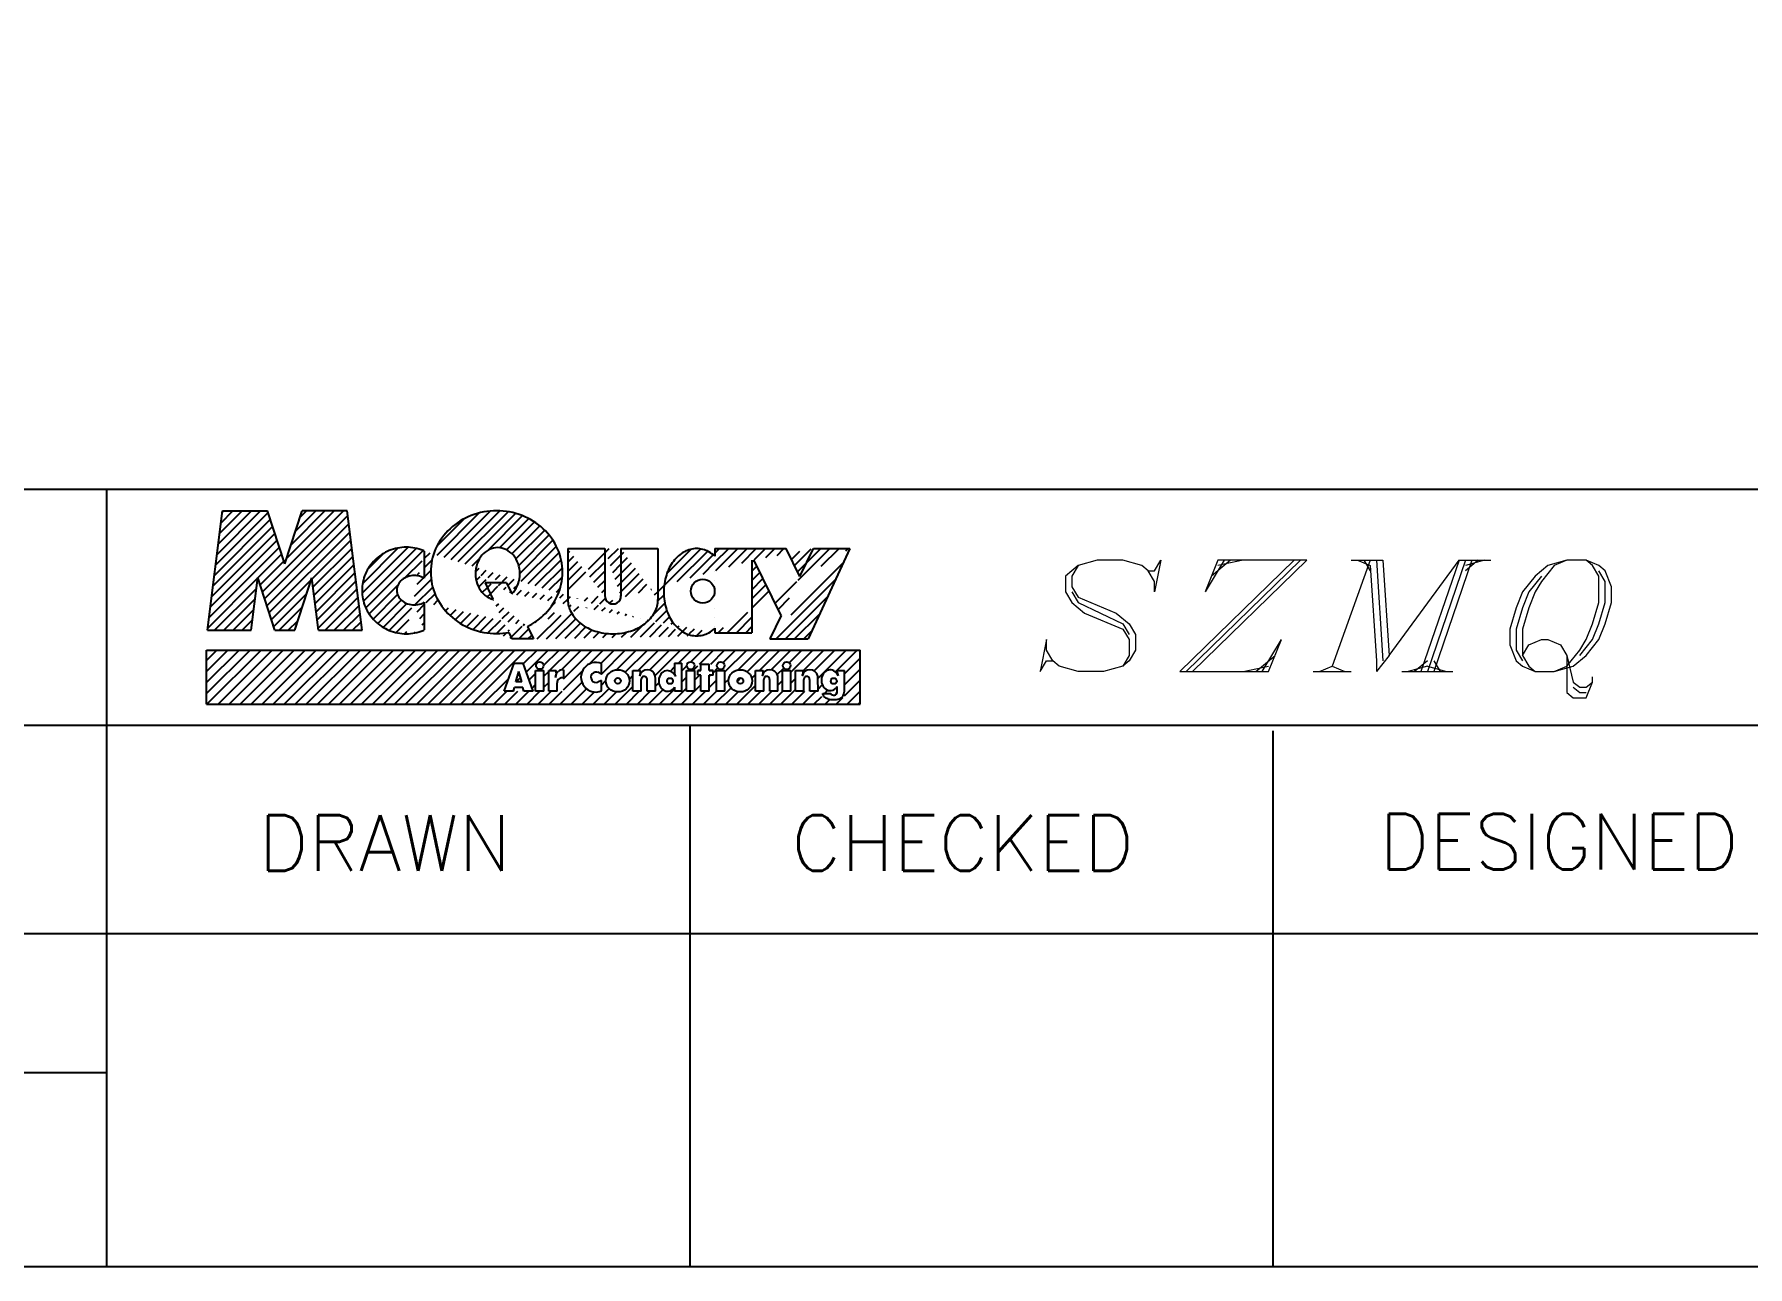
# Model space of a CAD drawing. Header units: millimetres. Extents: x -7952 to 23476, y -6324 to 15714.
# Drawn here: x 4240 to 10903, y -6324 to -1530 of the extents above; entities that cross this region are included whole.
import ezdxf
from ezdxf.enums import TextEntityAlignment as Align

# ---------------------------------------------------------------- set-up
doc = ezdxf.new("R2010")
doc.units = ezdxf.units.MM
doc.layers.add('OBJECT', color=7, linetype='Continuous', lineweight=25)
doc.styles.add('ROMANS', font='romans.shx')
pattern_1 = [(45, (2558.35, -2583.13), (-17.88373, 17.88373), [])]

msp = doc.modelspace()

# ---------------------------------------------------------------- hatches: boundary and pattern name
at = {"layer": 'OBJECT'}
h = msp.add_hatch(dxfattribs=at)
h.set_pattern_fill('ANSI31', color=3, scale=202.331257, style=0)
h.set_pattern_definition(pattern_1)
h.paths.add_polyline_path([(5344.49, -3848.75), (5514.67, -3848.75), (5455.88, -3383.94), (5281.24, -3383.94), (5213.85, -3590.7), (5146.43, -3383.94), (4971.8, -3383.94), (4913, -3848.75), (5082.54, -3848.75), (5108.52, -3643.46), (5175.44, -3848.75), (5252.23, -3848.75), (5318.71, -3644.83)])
h = msp.add_hatch(dxfattribs=at)
h.set_pattern_fill('ANSI31', color=3, scale=202.331257, style=0)
h.set_pattern_definition(pattern_1)
edge = h.paths.add_edge_path(flags=16)
edge.add_ellipse((6839.1, -3696.28), major_axis=(32.75, 32.75), ratio=1, start_angle=315, end_angle=675)
edge = h.paths.add_edge_path()
edge.add_line((7144.03, -3791.44), (7100.13, -3882.24))
edge.add_line((7411.14, -3530.49), (7248.71, -3882.24))
edge.add_line((7100.13, -3882.24), (7248.71, -3882.24))
edge.add_line((7217.31, -3639.85), (7270.19, -3530.49))
edge.add_line((7217.31, -3639.85), (7163.65, -3530.49))
edge.add_line((7144.03, -3791.44), (7037.45, -3574.29))
edge.add_line((7270.19, -3530.49), (7411.14, -3530.49))
edge.add_line((7030.59, -3530.49), (7163.65, -3530.49))
edge.add_line((6886.82, -3530.49), (7030.59, -3530.49))
edge.add_line((6886.82, -3857.89), (7030.59, -3857.89))
edge.add_line((7030.59, -3575.8), (7030.59, -3857.89))
edge.add_line((6886.82, -3530.49), (6886.82, -3560.08))
edge.add_line((6886.82, -3840.85), (6886.82, -3857.89))
edge.add_ellipse((6035.03, -3643.05), major_axis=(62.74, 62.74), ratio=1, start_angle=269.45741, end_angle=274.632221)
edge.add_ellipse((6024.79, -3634.35), major_axis=(72.24, 72.24), ratio=1, start_angle=274.632222, end_angle=295.601717)
edge.add_ellipse((6008.73, -3628.7), major_axis=(84.28, 84.28), ratio=1, start_angle=295.601717, end_angle=315)
edge.add_ellipse((6008.73, -3628.7), major_axis=(84.28, 84.28), ratio=1, start_angle=315, end_angle=334.398283)
edge.add_ellipse((6024.79, -3623.04), major_axis=(72.24, 72.24), ratio=1, start_angle=334.398283, end_angle=355.367778)
edge.add_ellipse((6035.03, -3614.34), major_axis=(-62.74, 62.74), ratio=1, start_angle=265.367779, end_angle=289.022146)
edge.add_ellipse((6041.57, -3600.9), major_axis=(52.18, 52.18), ratio=1, start_angle=19.022147, end_angle=45)
edge.add_ellipse((6041.57, -3600.9), major_axis=(-52.18, 52.18), ratio=1, start_angle=-45, end_angle=-19.022147)
edge.add_ellipse((6048.12, -3614.34), major_axis=(62.74, 62.74), ratio=1, start_angle=70.977854, end_angle=94.632221)
edge.add_ellipse((6058.35, -3623.04), major_axis=(-72.24, 72.24), ratio=1, start_angle=4.632222, end_angle=25.601717)
edge.add_ellipse((6074.42, -3628.7), major_axis=(84.28, 84.28), ratio=1, start_angle=115.601717, end_angle=135)
edge.add_line((6076.63, -3663.43), (5992.6, -3663.43))
edge.add_ellipse((6416.84, -3728.97), major_axis=(-72.29, 72.29), ratio=1, start_angle=45, end_angle=73.60298)
edge.add_ellipse((6451.98, -3709.81), major_axis=(100.59, 100.59), ratio=1, start_angle=163.60298, end_angle=187.7787)
edge.add_ellipse((6474.88, -3679.66), major_axis=(-127.36, 127.36), ratio=1, start_angle=97.778702, end_angle=117.533924)
edge.add_ellipse((6489.83, -3632.15), major_axis=(162.58, 162.58), ratio=1, start_angle=207.533925, end_angle=225)
edge.add_ellipse((6489.83, -3632.15), major_axis=(162.58, 162.58), ratio=1, start_angle=225, end_angle=242.466075)
edge.add_ellipse((6504.77, -3679.66), major_axis=(-127.36, 127.36), ratio=1, start_angle=152.466076, end_angle=172.221298)
edge.add_ellipse((6527.68, -3709.81), major_axis=(100.59, 100.59), ratio=1, start_angle=262.2213, end_angle=286.397019)
edge.add_ellipse((6562.81, -3728.97), major_axis=(72.29, 72.29), ratio=1, start_angle=286.397019, end_angle=315)
edge.add_line((6665.05, -3530.49), (6665.05, -3728.96))
edge.add_line((6521.29, -3530.49), (6521.29, -3715.97))
edge.add_line((6458.35, -3530.49), (6458.35, -3715.97))
edge.add_line((6314.61, -3530.49), (6314.61, -3728.96))
edge.add_ellipse((6489.83, -3714.72), major_axis=(-22.27, 22.27), ratio=1, start_angle=42.714436, end_angle=227.285567)
edge.add_line((6521.29, -3530.49), (6665.05, -3530.49))
edge.add_line((6314.61, -3530.49), (6458.35, -3530.49))
edge.add_line((6181.28, -3882.24), (6097.24, -3882.24))
edge.add_ellipse((6037.68, -3586.23), major_axis=(194.45, 194.45), ratio=1, start_angle=225, end_angle=234.953194)
edge.add_line((6085.21, -3857.09), (6097.24, -3882.24))
edge.add_line((5992.6, -3663.43), (6023.49, -3728.02))
edge.add_line((6076.63, -3663.43), (6097.18, -3706.38))
edge.add_ellipse((6074.42, -3628.7), major_axis=(-84.28, 84.28), ratio=1, start_angle=45, end_angle=64.398283)
edge.add_ellipse((6058.35, -3634.35), major_axis=(-72.24, 72.24), ratio=1, start_angle=64.398283, end_angle=85.367778)
edge.add_ellipse((6048.12, -3643.05), major_axis=(62.74, 62.74), ratio=1, start_angle=175.367779, end_angle=199.022146)
edge.add_ellipse((6041.57, -3656.49), major_axis=(52.18, 52.18), ratio=1, start_angle=199.022147, end_angle=210.813522)
edge.add_line((6157.94, -3833.44), (6181.28, -3882.24))
edge.add_ellipse((6815.43, -3772.69), major_axis=(68.87, 68.87), ratio=1, start_angle=225, end_angle=253.801858)
edge.add_ellipse((6796.32, -3737.93), major_axis=(-96.92, 96.92), ratio=1, start_angle=163.801858, end_angle=176.331278)
edge.add_ellipse((6796.32, -3663), major_axis=(96.92, 96.92), ratio=1, start_angle=3.668722, end_angle=16.198142)
edge.add_ellipse((6815.43, -3628.25), major_axis=(68.87, 68.87), ratio=1, start_angle=16.198142, end_angle=45)
edge.add_ellipse((6815.43, -3628.25), major_axis=(-68.87, 68.87), ratio=1, start_angle=-45, end_angle=-16.198142)
edge.add_ellipse((6834.54, -3663), major_axis=(-96.92, 96.92), ratio=1, start_angle=-16.198142, end_angle=8.005858)
edge.add_ellipse((6864.62, -3685.67), major_axis=(-123.55, 123.55), ratio=1, start_angle=8.005858, end_angle=27.668636)
edge.add_ellipse((6912.04, -3700.47), major_axis=(158.68, 158.68), ratio=1, start_angle=117.668636, end_angle=135)
edge.add_ellipse((6912.04, -3700.47), major_axis=(-158.68, 158.68), ratio=1, start_angle=45, end_angle=62.331364)
edge.add_ellipse((6864.62, -3715.27), major_axis=(-123.55, 123.55), ratio=1, start_angle=62.331364, end_angle=81.994142)
edge.add_ellipse((6834.54, -3737.93), major_axis=(-96.92, 96.92), ratio=1, start_angle=81.994142, end_angle=106.198142)
edge.add_ellipse((6815.43, -3772.69), major_axis=(-68.87, 68.87), ratio=1, start_angle=106.198142, end_angle=135)
edge.add_ellipse((5687.24, -3697.08), major_axis=(-121.17, 121.17), ratio=1, start_angle=-68.815708, end_angle=-67.117731)
edge.add_ellipse((5685.96, -3700.22), major_axis=(123.56, 123.56), ratio=1, start_angle=22.882269, end_angle=45)
edge.add_ellipse((5685.96, -3700.22), major_axis=(-123.56, 123.56), ratio=1, start_angle=-45, end_angle=-22.882269)
edge.add_ellipse((5684.69, -3697.08), major_axis=(-121.17, 121.17), ratio=1, start_angle=-22.882271, end_angle=-0.544235)
edge.add_ellipse((5682.71, -3695.07), major_axis=(-119.17, 119.17), ratio=1, start_angle=-0.544235, end_angle=22.11256)
edge.add_ellipse((5679.64, -3693.77), major_axis=(-116.82, 116.82), ratio=1, start_angle=22.112561, end_angle=45)
edge.add_ellipse((5679.64, -3693.77), major_axis=(-116.82, 116.82), ratio=1, start_angle=45, end_angle=67.887439)
edge.add_ellipse((5682.71, -3692.47), major_axis=(119.17, 119.17), ratio=1, start_angle=157.88744, end_angle=180.544235)
edge.add_ellipse((5684.69, -3690.46), major_axis=(-121.17, 121.17), ratio=1, start_angle=90.544235, end_angle=112.882271)
edge.add_ellipse((5685.96, -3687.32), major_axis=(-123.56, 123.56), ratio=1, start_angle=112.882269, end_angle=135)
edge.add_line((5756.43, -3540.32), (5756.43, -3646.24))
edge.add_ellipse((5721.16, -3704.33), major_axis=(48.06, 48.06), ratio=1, start_angle=13.737644, end_angle=25.715622)
edge.add_ellipse((5717.28, -3715.43), major_axis=(-56.37, 56.37), ratio=1, start_angle=-64.284378, end_angle=-45)
edge.add_ellipse((5717.28, -3715.43), major_axis=(56.37, 56.37), ratio=1, start_angle=45, end_angle=64.284378)
edge.add_ellipse((5713.39, -3704.33), major_axis=(-48.06, 48.06), ratio=1, start_angle=-25.715622, end_angle=-4.811997)
edge.add_ellipse((5707.42, -3697.26), major_axis=(41.51, 41.51), ratio=1, start_angle=85.188003, end_angle=108.878339)
edge.add_ellipse((5698.2, -3692.74), major_axis=(34.25, 34.25), ratio=1, start_angle=108.878339, end_angle=135)
edge.add_ellipse((5698.2, -3692.74), major_axis=(34.25, 34.25), ratio=1, start_angle=135, end_angle=161.121661)
edge.add_ellipse((5707.42, -3688.22), major_axis=(-41.51, 41.51), ratio=1, start_angle=71.121661, end_angle=94.811997)
edge.add_ellipse((5713.39, -3681.15), major_axis=(-48.06, 48.06), ratio=1, start_angle=94.811997, end_angle=115.715622)
edge.add_ellipse((5717.28, -3670.05), major_axis=(56.37, 56.37), ratio=1, start_angle=205.715622, end_angle=225)
edge.add_line((5756.43, -3739.23), (5756.43, -3847.22))
edge.add_ellipse((5685.96, -3687.32), major_axis=(-123.56, 123.56), ratio=1, start_angle=135, end_angle=157.117731)
edge.add_ellipse((5687.24, -3690.46), major_axis=(121.17, 121.17), ratio=1, start_angle=247.117731, end_angle=248.815708)
edge.add_ellipse((5717.28, -3670.05), major_axis=(56.37, 56.37), ratio=1, start_angle=225, end_angle=244.284378)
edge.add_ellipse((5721.16, -3681.15), major_axis=(-48.06, 48.06), ratio=1, start_angle=154.284378, end_angle=166.262356)
edge.add_ellipse((6044.49, -3603.89), major_axis=(181.06, 181.06), ratio=1, start_angle=251.298953, end_angle=267.959531)
edge.add_ellipse((6055.01, -3615.19), major_axis=(-170.15, 170.15), ratio=1, start_angle=177.959531, end_angle=201.019586)
edge.add_ellipse((6071.33, -3622.45), major_axis=(157.51, 157.51), ratio=1, start_angle=291.019586, end_angle=315)
edge.add_ellipse((6071.33, -3622.45), major_axis=(157.51, 157.51), ratio=1, start_angle=315, end_angle=338.980414)
edge.add_ellipse((6055.01, -3629.71), major_axis=(170.15, 170.15), ratio=1, start_angle=338.980414, end_angle=362.040469)
edge.add_ellipse((6044.49, -3641.01), major_axis=(-181.06, 181.06), ratio=1, start_angle=-87.959531, end_angle=-66.092314)
edge.add_ellipse((6037.68, -3658.67), major_axis=(194.45, 194.45), ratio=1, start_angle=23.907686, end_angle=45)
edge.add_ellipse((6037.68, -3658.67), major_axis=(-194.45, 194.45), ratio=1, start_angle=-45, end_angle=-23.907686)
edge.add_ellipse((6030.87, -3641.01), major_axis=(181.06, 181.06), ratio=1, start_angle=66.092314, end_angle=87.959531)
edge.add_ellipse((6020.35, -3629.71), major_axis=(-170.15, 170.15), ratio=1, start_angle=-2.040469, end_angle=21.019586)
edge.add_ellipse((6004.02, -3622.45), major_axis=(157.51, 157.51), ratio=1, start_angle=111.019586, end_angle=135)
edge.add_ellipse((6004.02, -3622.45), major_axis=(-157.51, 157.51), ratio=1, start_angle=45, end_angle=68.980414)
edge.add_ellipse((6020.35, -3615.19), major_axis=(-170.15, 170.15), ratio=1, start_angle=68.980414, end_angle=92.040469)
edge.add_ellipse((6030.87, -3603.89), major_axis=(-181.06, 181.06), ratio=1, start_angle=92.040469, end_angle=113.907686)
edge.add_ellipse((6037.68, -3586.23), major_axis=(-194.45, 194.45), ratio=1, start_angle=113.907686, end_angle=135)

# ---------------------------------------------------------------- linework, layer by layer
for p, q in [((-7952, -3300), (23476, -3300)), ((4522, -6324), (4522, -3300)), ((1120, -4218), (13594, -4218)), ((6790, -6324), (6790, -4218)), ((9058, -6324), (9058, -4239.38)), ((1120, -5028), (23476, -5028)), ((-7952, -5568), (4522, -5568))]:
    msp.add_line(p, q, dxfattribs=at)
at = {"layer": 'OBJECT', "color": 3}
for p, q in [((4913, -3848.75), (4971.8, -3383.94)), ((4971.8, -3383.94), (5146.43, -3383.94)), ((5213.85, -3590.7), (5146.43, -3383.94)), ((5213.85, -3590.7), (5281.24, -3383.94)), ((5455.88, -3383.94), (5281.24, -3383.94)), ((5514.67, -3848.75), (5455.88, -3383.94)), ((6314.61, -3530.49), (6314.61, -3728.96)), ((6314.61, -3530.49), (6458.35, -3530.49)), ((6458.35, -3530.49), (6458.35, -3715.97)), ((6521.29, -3530.49), (6665.05, -3530.49)), ((6521.29, -3530.49), (6521.29, -3715.97)), ((6665.05, -3530.49), (6665.05, -3728.96)), ((6886.82, -3530.49), (7030.59, -3530.49)), ((6886.82, -3530.49), (6886.82, -3560.08)), ((7030.59, -3530.49), (7163.65, -3530.49)), ((7217.31, -3639.85), (7163.65, -3530.49)), ((7217.31, -3639.85), (7270.19, -3530.49)), ((7411.14, -3530.49), (7248.71, -3882.24)), ((7270.19, -3530.49), (7411.14, -3530.49)), ((5756.43, -3540.32), (5756.43, -3646.24)), ((7030.59, -3575.8), (7030.59, -3857.89)), ((7144.03, -3791.44), (7037.45, -3574.29)), ((5082.54, -3848.75), (5108.52, -3643.46)), ((5175.44, -3848.75), (5108.52, -3643.46)), ((5252.23, -3848.75), (5318.71, -3644.83)), ((5344.49, -3848.75), (5318.71, -3644.83)), ((5992.6, -3663.43), (6023.49, -3728.02)), ((6076.63, -3663.43), (5992.6, -3663.43)), ((6076.63, -3663.43), (6097.18, -3706.38)), ((5756.43, -3739.23), (5756.43, -3847.22)), ((7144.03, -3791.44), (7100.13, -3882.24)), ((4913, -3848.75), (5082.54, -3848.75)), ((5175.44, -3848.75), (5252.23, -3848.75)), ((5344.49, -3848.75), (5514.67, -3848.75)), ((6085.21, -3857.09), (6097.24, -3882.24)), ((6157.94, -3833.44), (6181.28, -3882.24)), ((6886.82, -3840.85), (6886.82, -3857.89)), ((6886.82, -3857.89), (7030.59, -3857.89)), ((4909.84, -4051.6), (5035.82, -3925.63)), ((4909.84, -4094.52), (5078.74, -3925.63)), ((4909.84, -3925.63), (7451.14, -3925.63)), ((4909.84, -4008.68), (4992.9, -3925.63)), ((4909.84, -3965.76), (4949.97, -3925.63)), ((4909.84, -4136.08), (4909.84, -3925.63)), ((4911.2, -4136.08), (5121.66, -3925.63)), ((4954.12, -4136.08), (5164.58, -3925.63)), ((4997.04, -4136.08), (5207.5, -3925.63)), ((5039.97, -4136.08), (5250.42, -3925.63)), ((5082.89, -4136.08), (5293.34, -3925.63)), ((5125.81, -4136.08), (5336.26, -3925.63)), ((5168.73, -4136.08), (5379.18, -3925.63)), ((5211.65, -4136.08), (5422.1, -3925.63)), ((5254.57, -4136.08), (5465.03, -3925.63)), ((5297.49, -4136.08), (5507.95, -3925.63)), ((5340.41, -4136.08), (5550.87, -3925.63)), ((5383.33, -4136.08), (5593.79, -3925.63)), ((5426.25, -4136.08), (5636.71, -3925.63)), ((5469.17, -4136.08), (5679.63, -3925.63)), ((5512.1, -4136.08), (5722.55, -3925.63)), ((5555.02, -4136.08), (5765.47, -3925.63)), ((5597.94, -4136.08), (5808.39, -3925.63)), ((5640.86, -4136.08), (5851.31, -3925.63)), ((5683.78, -4136.08), (5894.24, -3925.63)), ((5726.7, -4136.08), (5937.16, -3925.63)), ((5769.62, -4136.08), (5980.08, -3925.63)), ((5812.54, -4136.08), (6023, -3925.63)), ((5855.46, -4136.08), (6065.92, -3925.63)), ((5898.38, -4136.08), (6108.84, -3925.63)), ((5941.31, -4136.08), (6151.76, -3925.63)), ((6181.28, -3882.24), (6097.24, -3882.24)), ((6142.18, -3978.13), (6194.68, -3925.63)), ((6153.33, -4009.9), (6237.6, -3925.63)), ((6220.22, -3985.93), (6280.52, -3925.63)), ((6246.4, -4002.67), (6323.44, -3925.63)), ((6289.32, -4002.67), (6366.37, -3925.63)), ((6298.03, -4036.88), (6409.29, -3925.63)), ((6398.96, -3978.88), (6452.21, -3925.63)), ((6443.2, -3977.55), (6495.13, -3925.63)), ((6444.93, -4018.75), (6538.05, -3925.63)), ((6504.27, -4002.33), (6580.97, -3925.63)), ((6537.71, -4011.81), (6623.89, -3925.63)), ((6587.57, -4004.87), (6666.81, -3925.63)), ((6631.97, -4003.39), (6709.73, -3925.63)), ((6653.82, -4024.46), (6752.65, -3925.63)), ((6745.05, -3976.15), (6795.57, -3925.63)), ((6792.75, -3971.38), (6838.5, -3925.63)), ((6827.22, -3979.82), (6881.42, -3925.63)), ((6870.15, -3979.82), (6924.34, -3925.63)), ((6918.42, -3974.47), (6967.26, -3925.63)), ((6925.53, -4010.27), (7010.18, -3925.63)), ((6975.61, -4003.12), (7053.1, -3925.63)), ((7011.71, -4009.94), (7096.02, -3925.63)), ((7059.7, -4004.87), (7138.94, -3925.63)), ((7100.13, -3882.24), (7248.71, -3882.24)), ((7104.85, -4002.64), (7181.86, -3925.63)), ((7175.44, -3974.97), (7224.78, -3925.63)), ((7181.94, -4011.4), (7267.71, -3925.63)), ((7231.38, -4004.87), (7310.63, -3925.63)), ((7272.41, -4006.76), (7353.55, -3925.63)), ((7287.62, -4034.47), (7396.47, -3925.63)), ((7354.93, -4010.08), (7439.39, -3925.63)), ((7451.14, -4136.08), (7451.14, -3925.63)), ((6067.17, -4085.78), (6105.67, -3976.15)), ((6105.67, -3976.15), (6141.48, -3976.15)), ((6179.98, -4085.78), (6141.48, -3976.15)), ((6444.93, -4017.5), (6444.93, -3978.26)), ((6713.58, -4007.62), (6729.86, -3991.34)), ((6729.86, -3976.15), (6729.86, -4017.43)), ((6729.86, -3976.15), (6757.86, -3976.15)), ((6757.86, -4085.78), (6757.86, -3976.15)), ((6757.86, -4006.26), (6777.6, -3986.52)), ((6802.17, -4004.87), (6820.55, -3986.49)), ((6831.92, -4004.87), (6831.92, -3979.82)), ((6831.92, -3979.82), (6864.06, -3979.82)), ((6864.06, -4004.87), (6864.06, -3979.82)), ((6879.34, -4013.55), (6897.77, -3995.11)), ((7129.24, -4021.17), (7154.68, -3995.73)), ((7390.43, -4017.51), (7451.14, -3956.8)), ((5984.23, -4136.08), (6084.84, -4035.47)), ((6112.03, -4048.95), (6123.65, -4008.67)), ((6135.35, -4048.95), (6112.03, -4048.95)), ((6114.28, -4048.95), (6130.61, -4032.62)), ((6135.35, -4048.95), (6123.65, -4008.67)), ((6164.49, -4041.67), (6189.14, -4017.01)), ((6175.64, -4073.43), (6189.14, -4059.93)), ((6189.14, -4004.87), (6221.65, -4004.87)), ((6189.14, -4085.78), (6189.14, -4004.87)), ((6189.14, -4085.78), (6189.14, -4004.87)), ((6201.28, -4004.87), (6205.84, -4000.31)), ((6221.65, -4085.78), (6221.65, -4004.87)), ((6221.65, -4027.42), (6240.23, -4008.84)), ((6221.65, -4070.34), (6240.23, -4051.77)), ((6240.23, -4085.78), (6240.23, -4004.87)), ((6240.23, -4004.87), (6269.56, -4004.87)), ((6269.56, -4014.65), (6266.01, -4031.95)), ((6269.56, -4014.65), (6266.01, -4031.95)), ((6266.01, -4031.95), (6268.58, -4022.59)), ((6267.65, -4023.96), (6268.41, -4023.2)), ((6268.58, -4022.59), (6270.54, -4017.58)), ((6269.56, -4014.65), (6269.56, -4004.87)), ((6270.54, -4017.58), (6272.86, -4013.31)), ((6272.49, -4085.78), (6272.49, -4052.66)), ((6272.86, -4013.31), (6275.55, -4009.88)), ((6275.55, -4009.88), (6278.36, -4007.32)), ((6281.9, -4005.24), (6278.36, -4007.32)), ((6286.06, -4003.65), (6281.9, -4005.24)), ((6284.67, -4136.08), (6369.39, -4051.37)), ((6290.95, -4002.92), (6286.06, -4003.65)), ((6295.1, -4002.67), (6290.95, -4002.92)), ((6298.03, -4002.67), (6295.1, -4002.67)), ((6298.03, -4002.67), (6298.03, -4034.81)), ((6298.03, -4079.8), (6371.19, -4006.64)), ((6444.93, -4018.8), (6430.92, -4011.66)), ((6444.93, -4043.66), (6430.92, -4050.8)), ((6444.93, -4061.67), (6463, -4043.6)), ((6444.93, -4084.19), (6444.93, -4043.66)), ((6554.03, -4038.41), (6567.7, -4024.74)), ((6567.7, -4004.87), (6597.03, -4004.87)), ((6567.7, -4085.78), (6567.7, -4004.87)), ((6597.03, -4012.94), (6593.48, -4026.63)), ((6597.03, -4012.94), (6593.48, -4026.63)), ((6593.58, -4026.23), (6593.59, -4026.22)), ((6596.17, -4016.24), (6594.95, -4021)), ((6597.03, -4012.94), (6597.03, -4004.87)), ((6599.96, -4085.78), (6599.96, -4040.17)), ((6600.93, -4034.43), (6606.62, -4028.74)), ((6622.94, -4043.86), (6622.57, -4037.99)), ((6622.94, -4085.78), (6622.94, -4043.86)), ((6654.71, -4029.8), (6654.35, -4026.38)), ((6654.96, -4034.2), (6654.71, -4029.8)), ((6655.08, -4085.78), (6654.96, -4034.2)), ((6655.03, -4066.17), (6668.42, -4052.78)), ((6729.86, -4017.43), (6733.04, -4027.95)), ((6729.86, -4017.43), (6733.04, -4027.95)), ((6757.86, -4049.19), (6775.95, -4031.1)), ((6775.95, -4004.87), (6808.45, -4004.87)), ((6775.95, -4085.78), (6775.95, -4004.87)), ((6808.45, -4085.78), (6808.45, -4004.87)), ((6808.45, -4041.51), (6826.52, -4023.45)), ((6808.45, -4084.43), (6831.92, -4060.97)), ((6831.92, -4004.87), (6820.55, -4004.87)), ((6820.55, -4004.87), (6831.92, -4004.87)), ((6831.92, -4004.87), (6820.55, -4004.87)), ((6820.55, -4023.45), (6820.55, -4004.87)), ((6831.92, -4023.45), (6820.55, -4023.45)), ((6831.92, -4085.78), (6831.92, -4023.45)), ((6864.06, -4004.87), (6879.34, -4004.87)), ((6879.34, -4004.87), (6864.06, -4004.87)), ((6864.06, -4004.87), (6879.34, -4004.87)), ((6864.06, -4028.82), (6869.44, -4023.45)), ((6879.34, -4023.45), (6864.06, -4023.45)), ((6864.06, -4085.78), (6864.06, -4023.45)), ((6864.06, -4071.75), (6893.03, -4042.78)), ((6879.34, -4023.45), (6879.34, -4004.87)), ((6893.03, -4004.87), (6925.53, -4004.87)), ((6893.03, -4085.78), (6893.03, -4004.87)), ((6925.53, -4085.78), (6925.53, -4004.87)), ((6925.53, -4053.19), (6940.16, -4038.57)), ((6971.41, -4136.08), (7044.32, -4063.17)), ((6974.17, -4047.48), (6987.54, -4034.11)), ((7029.84, -4034.73), (7044.32, -4020.25)), ((7044.32, -4004.87), (7073.66, -4004.87)), ((7044.32, -4085.78), (7044.32, -4004.87)), ((7073.66, -4012.94), (7070.11, -4026.63)), ((7073.66, -4012.94), (7070.11, -4026.63)), ((7072.8, -4016.24), (7071.58, -4021)), ((7071.92, -4019.67), (7073.36, -4018.23)), ((7073.66, -4012.94), (7073.66, -4004.87)), ((7076.59, -4085.78), (7076.59, -4040.17)), ((7099.56, -4043.86), (7099.2, -4037.99)), ((7099.56, -4085.78), (7099.56, -4043.86)), ((7131.34, -4029.8), (7130.97, -4026.38)), ((7131.58, -4034.2), (7131.34, -4029.8)), ((7131.71, -4085.78), (7131.58, -4034.2)), ((7131.65, -4061.68), (7149.43, -4043.91)), ((7149.43, -4004.87), (7181.94, -4004.87)), ((7149.43, -4004.87), (7181.81, -4004.87)), ((7149.43, -4085.78), (7149.43, -4004.87)), ((7181.94, -4085.78), (7181.94, -4004.87)), ((7181.94, -4054.32), (7200.14, -4036.11)), ((7200.14, -4004.87), (7229.48, -4004.87)), ((7200.14, -4004.87), (7229.48, -4004.87)), ((7200.14, -4085.78), (7200.14, -4004.87)), ((7229.48, -4012.94), (7225.93, -4026.63)), ((7229.48, -4012.94), (7225.93, -4026.63)), ((7227.23, -4021.62), (7227.75, -4021.1)), ((7228.62, -4016.24), (7227.4, -4021)), ((7229.48, -4012.94), (7229.48, -4004.87)), ((7232.41, -4085.78), (7232.41, -4040.17)), ((7255.38, -4043.86), (7255.02, -4037.99)), ((7255.38, -4085.78), (7255.38, -4043.86)), ((7287.16, -4029.8), (7286.79, -4026.38)), ((7287.4, -4034.2), (7287.16, -4029.8)), ((7287.53, -4085.78), (7287.4, -4034.2)), ((7287.51, -4077.51), (7304.21, -4060.8)), ((7361.83, -4012.21), (7361.83, -4004.87)), ((7361.83, -4004.87), (7390.43, -4004.87)), ((7361.83, -4012.21), (7365.74, -4025.16)), ((7361.83, -4012.21), (7365.74, -4025.16)), ((7390.43, -4060.43), (7451.14, -3999.72)), ((7390.43, -4079.54), (7390.43, -4004.87)), ((7390.43, -4103.35), (7451.14, -4042.64)), ((6027.15, -4136.08), (6077.45, -4085.78)), ((6103.47, -4085.78), (6067.17, -4085.78)), ((6070.07, -4136.08), (6120.37, -4085.78)), ((6103.47, -4085.78), (6107.74, -4071.36)), ((6139.29, -4071.36), (6107.74, -4071.36)), ((6112.99, -4136.08), (6163.29, -4085.78)), ((6143.33, -4085.78), (6139.29, -4071.36)), ((6179.98, -4085.78), (6143.33, -4085.78)), ((6155.91, -4136.08), (6206.22, -4085.78)), ((6221.65, -4085.78), (6189.14, -4085.78)), ((6198.83, -4136.08), (6249.14, -4085.78)), ((6272.49, -4085.78), (6240.23, -4085.78)), ((6241.75, -4136.08), (6292.06, -4085.78)), ((6327.59, -4136.08), (6387.36, -4076.31)), ((6370.51, -4136.08), (6418.03, -4088.56)), ((6413.44, -4136.08), (6474.98, -4074.54)), ((6456.36, -4136.08), (6504.08, -4088.36)), ((6499.28, -4136.08), (6567.7, -4067.66)), ((6542.2, -4136.08), (6592.5, -4085.78)), ((6599.96, -4085.78), (6567.7, -4085.78)), ((6585.12, -4136.08), (6635.42, -4085.78)), ((6655.08, -4085.78), (6622.94, -4085.78)), ((6628.04, -4136.08), (6684.22, -4079.91)), ((6670.96, -4136.08), (6729.86, -4077.18)), ((6713.88, -4136.08), (6775.95, -4074.02)), ((6729.86, -4070.01), (6729.86, -4085.78)), ((6757.86, -4085.78), (6729.86, -4085.78)), ((6756.8, -4136.08), (6807.11, -4085.78)), ((6808.45, -4085.78), (6775.95, -4085.78)), ((6799.72, -4136.08), (6850.03, -4085.78)), ((6864.06, -4085.78), (6831.92, -4085.78)), ((6842.65, -4136.08), (6893.03, -4085.7)), ((6885.57, -4136.08), (6949.47, -4072.18)), ((6925.53, -4085.78), (6893.03, -4085.78)), ((6928.49, -4136.08), (6976.76, -4087.81)), ((7014.33, -4136.08), (7064.63, -4085.78)), ((7076.59, -4085.78), (7044.32, -4085.78)), ((7057.25, -4136.08), (7107.56, -4085.78)), ((7131.71, -4085.78), (7099.56, -4085.78)), ((7100.17, -4136.08), (7150.48, -4085.78)), ((7143.09, -4136.08), (7200.14, -4079.03)), ((7181.94, -4085.78), (7149.43, -4085.78)), ((7186.01, -4136.08), (7236.32, -4085.78)), ((7232.41, -4085.78), (7200.14, -4085.78)), ((7228.93, -4136.08), (7279.24, -4085.78)), ((7287.53, -4085.78), (7255.38, -4085.78)), ((7271.85, -4136.08), (7302.29, -4105.65)), ((7279.79, -4085.23), (7280.7, -4084.32)), ((7306.71, -4098), (7305.98, -4094.58)), ((7305.98, -4094.58), (7337.88, -4094.58)), ((7306.59, -4097.51), (7306.71, -4098)), ((7308.3, -4102.28), (7306.71, -4098)), ((7310.75, -4105.94), (7308.3, -4102.28)), ((7313.92, -4109.24), (7310.75, -4105.94)), ((7310.75, -4105.94), (7311.11, -4106.06)), ((7313.36, -4094.58), (7326.13, -4081.81)), ((7317.84, -4112.18), (7313.92, -4109.24)), ((7314.78, -4136.08), (7333.55, -4117.31)), ((7321.5, -4114.13), (7317.84, -4112.18)), ((7325.41, -4115.6), (7321.5, -4114.13)), ((7356.28, -4094.58), (7362.57, -4088.29)), ((7357.7, -4136.08), (7384.1, -4109.68)), ((7362.57, -4090.11), (7362.57, -4067.22)), ((7370.02, -4115.11), (7373.81, -4113.52)), ((7373.81, -4113.52), (7377.11, -4111.69)), ((7377.11, -4111.69), (7380.04, -4109.61)), ((7380.29, -4109.36), (7382.97, -4106.55)), ((7382.97, -4106.55), (7385.17, -4103.25)), ((7385.17, -4103.25), (7387.13, -4099.59)), ((7387.13, -4099.59), (7388.47, -4095.31)), ((7388.47, -4095.31), (7389.57, -4090.54)), ((7389.57, -4090.54), (7390.19, -4085.29)), ((7390.19, -4085.29), (7390.43, -4079.54)), ((7400.62, -4136.08), (7451.14, -4085.56)), ((7443.54, -4136.08), (7451.14, -4128.48)), ((4909.84, -4136.08), (7451.14, -4136.08))]:
    msp.add_line(p, q, dxfattribs=at)
at = {"layer": 'OBJECT', "lineweight": 0}
for p, q in [((8299.73, -3596.63), (8250.39, -3637.87)), ((8299.73, -3596.63), (8275.06, -3637.87)), ((8373.74, -3576.19), (8299.73, -3596.63)), ((8472.42, -3576.19), (8373.74, -3576.19)), ((8546.43, -3596.63), (8472.42, -3576.19)), ((8571.1, -3617.43), (8546.43, -3596.63)), ((8595.77, -3617.43), (8620.44, -3576.19)), ((8620.44, -3576.19), (8595.77, -3699.54)), ((9138.87, -3576.19), (8694.8, -4008.62)), ((9163.54, -3576.19), (8719.47, -4008.62)), ((8744.14, -4008.62), (9188.21, -3576.19)), ((8842.83, -3576.19), (8793.48, -3699.54)), ((8867.5, -3576.19), (8793.48, -3699.54)), ((8892.17, -3576.19), (8818.15, -3637.87)), ((9188.21, -3576.19), (8842.83, -3576.19)), ((8941.51, -3576.19), (8842.83, -3596.63)), ((9435.26, -3576.19), (9287.24, -3987.83)), ((9361.25, -3576.19), (9484.6, -3576.19)), ((9385.92, -3576.19), (9435.26, -3596.63)), ((9410.59, -3576.19), (9435.26, -3617.43)), ((9435.26, -3596.63), (9459.93, -3967.39)), ((9459.93, -3576.19), (9484.6, -3967.39)), ((9484.6, -3576.19), (9509.27, -3946.6)), ((9509.27, -3946.6), (9781, -3576.19)), ((9781, -3576.19), (9632.62, -4008.62)), ((9805.67, -3576.19), (9657.29, -4008.62)), ((9830.34, -3576.19), (9681.96, -4008.62)), ((9781, -3576.19), (9904.35, -3576.19)), ((9855.01, -3576.19), (9805.67, -3617.43)), ((9879.68, -3576.19), (9805.67, -3596.63)), ((10126.38, -3596.63), (10077.04, -3637.87)), ((10151.05, -3596.63), (10101.71, -3658.66)), ((10200.39, -3576.19), (10126.38, -3596.63)), ((10200.39, -3576.19), (10151.05, -3596.63)), ((10274.4, -3576.19), (10200.39, -3576.19)), ((10324.09, -3596.63), (10274.4, -3576.19)), ((10299.42, -3596.63), (10274.4, -3576.19)), ((10324.09, -3637.87), (10299.42, -3596.63)), ((10348.76, -3617.43), (10324.09, -3596.63)), ((8250.39, -3637.87), (8250.39, -3699.54)), ((8275.06, -3637.87), (8275.06, -3679.1)), ((8571.1, -3617.43), (8595.77, -3617.43)), ((8595.77, -3658.66), (8571.1, -3617.43)), ((8595.77, -3699.54), (8595.77, -3658.66)), ((10077.04, -3637.87), (10027.7, -3699.54)), ((10101.71, -3637.87), (10052.37, -3699.54)), ((10101.71, -3658.66), (10077.04, -3699.54)), ((10348.76, -3658.66), (10324.09, -3617.43)), ((10324.09, -3740.78), (10324.09, -3637.87)), ((10373.43, -3679.1), (10348.76, -3617.43)), ((10348.76, -3740.78), (10348.76, -3658.66)), ((8250.39, -3699.54), (8275.06, -3740.78)), ((8275.06, -3679.1), (8299.73, -3720.34)), ((8275.06, -3699.54), (8299.73, -3740.78)), ((8299.73, -3720.34), (8447.75, -3782.01)), ((10027.7, -3699.54), (10003.03, -3761.57)), ((10052.37, -3699.54), (10027.7, -3761.57)), ((10077.04, -3699.54), (10052.37, -3761.57)), ((10373.43, -3740.78), (10373.43, -3679.1)), ((8275.06, -3740.78), (8324.4, -3782.01)), ((8299.73, -3740.78), (8472.42, -3823.24)), ((8324.4, -3782.01), (8472.42, -3843.69)), ((8447.75, -3782.01), (8497.09, -3823.24)), ((10003.03, -3761.57), (9978.36, -3843.69)), ((10027.7, -3761.57), (10003.03, -3843.69)), ((10052.37, -3761.57), (10027.7, -3843.69)), ((10299.42, -3823.24), (10324.09, -3740.78)), ((10324.09, -3823.24), (10348.76, -3740.78)), ((10348.76, -3823.24), (10373.43, -3740.78)), ((8472.42, -3823.24), (8497.09, -3864.48)), ((8472.42, -3843.69), (8497.09, -3884.92)), ((8497.09, -3823.24), (8521.76, -3864.48)), ((8521.76, -3864.48), (8521.76, -3926.15)), ((9978.36, -3843.69), (9978.36, -3905.71)), ((10003.03, -3843.69), (10003.03, -3926.15)), ((10027.7, -3843.69), (10027.7, -3946.6)), ((10274.4, -3884.92), (10299.42, -3823.24)), ((10299.42, -3884.92), (10324.09, -3823.24)), ((10324.09, -3884.92), (10348.76, -3823.24)), ((8176.38, -3884.92), (8151.71, -4008.62)), ((8176.38, -3926.15), (8176.38, -3884.92)), ((8201.05, -3967.39), (8176.38, -3926.15)), ((8497.09, -3884.92), (8497.09, -3946.6)), ((8521.76, -3926.15), (8497.09, -3967.39)), ((9015.52, -4008.62), (9089.53, -3884.92)), ((9040.19, -4008.62), (9089.53, -3884.92)), ((9978.36, -3905.71), (10003.03, -3967.39)), ((10003.03, -3926.15), (10027.7, -3967.39)), ((10027.7, -3946.6), (10052.37, -3905.71)), ((10052.37, -3905.71), (10101.71, -3884.92)), ((10101.71, -3884.92), (10126.38, -3884.92)), ((10126.38, -3884.92), (10175.72, -3905.71)), ((10175.72, -3905.71), (10200.39, -3946.6)), ((10200.39, -3987.83), (10249.73, -3926.15)), ((10249.73, -3946.6), (10299.42, -3884.92)), ((10249.73, -3926.15), (10274.4, -3884.92)), ((10274.4, -3946.6), (10324.09, -3884.92)), ((8151.71, -4008.62), (8176.38, -3967.39)), ((8176.38, -3967.39), (8201.05, -3967.39)), ((8225.72, -3987.83), (8201.05, -3967.39)), ((8299.73, -4008.62), (8225.72, -3987.83)), ((8472.42, -3987.83), (8398.41, -4008.62)), ((8497.09, -3946.6), (8472.42, -3987.83)), ((8497.09, -3967.39), (8472.42, -3987.83)), ((8941.51, -4008.62), (9040.19, -3987.83)), ((8990.85, -4008.62), (9064.86, -3946.6)), ((9237.9, -4008.62), (9287.24, -3987.83)), ((9287.24, -3987.83), (9336.58, -4008.62)), ((9509.27, -3946.6), (9459.93, -4008.62)), ((9459.93, -3967.39), (9459.93, -4008.62)), ((9657.29, -3987.83), (9583.28, -4008.62)), ((9657.29, -3967.39), (9607.95, -4008.62)), ((9657.29, -3987.83), (9731.3, -4008.62)), ((9681.96, -3967.39), (9706.63, -4008.62)), ((10003.03, -3967.39), (10027.7, -3987.83)), ((10027.7, -3946.6), (10052.37, -3987.83)), ((10027.7, -3987.83), (10077.04, -4008.62)), ((10052.37, -3987.83), (10077.04, -4008.62)), ((10151.05, -4008.62), (10225.06, -3987.83)), ((10151.05, -4008.62), (10200.39, -3987.83)), ((10200.39, -3946.6), (10225.06, -4049.86)), ((10200.39, -3946.6), (10200.39, -4090.74)), ((10225.06, -3987.83), (10274.4, -3946.6)), ((8398.41, -4008.62), (8299.73, -4008.62)), ((8694.8, -4008.62), (9040.19, -4008.62)), ((9212.88, -4008.62), (9361.25, -4008.62)), ((9558.61, -4008.62), (9755.97, -4008.62)), ((10077.04, -4008.62), (10151.05, -4008.62)), ((10225.06, -4049.86), (10249.73, -4070.3)), ((10274.4, -4070.3), (10299.42, -4049.86)), ((10274.4, -4111.53), (10299.42, -4049.86)), ((10299.42, -4049.86), (10299.42, -4029.06)), ((10200.39, -4090.74), (10225.06, -4111.53)), ((10225.06, -4070.3), (10249.73, -4090.74)), ((10225.06, -4111.53), (10274.4, -4111.53)), ((10249.73, -4070.3), (10274.4, -4070.3)), ((10249.73, -4090.74), (10274.4, -4090.74))]:
    msp.add_line(p, q, dxfattribs=at)
at = {"layer": 'OBJECT'}
msp.add_lwpolyline([(-7952, -6324), (-7952, 15708), (23476, 15708), (23476, -6324)], close=True, dxfattribs=at)
at = {"layer": 'OBJECT', "color": 3}
for points in [[(6157.94, -3833.45, 0.0728238), (6218.99, -3791.29, 0.1009594), (6274.87, -3712.98, 0.1050178), (6294.09, -3622.45, 0.1050178), (6274.87, -3531.92, 0.1009594), (6218.99, -3453.61, 0.0957043), (6136.64, -3402.1, 0.0922933), (6037.68, -3383.68, 0.0922933), (5938.72, -3402.1, 0.0957043), (5856.37, -3453.61, 0.1009594), (5800.49, -3531.92, 0.1050178), (5781.26, -3622.45, 0.1050178), (5800.49, -3712.98, 0.1009594), (5856.37, -3791.29, 0.0957043), (5938.72, -3842.8, 0.0922933), (6037.68, -3861.22)], [(5756.43, -3540.32, 0.007409), (5751.76, -3538.33, 0.0968075), (5685.96, -3525.48, 0.0968075), (5620.17, -3538.33, 0.0977779), (5564.68, -3574.77, 0.0991822), (5527.45, -3629.52, 0.1001986), (5514.44, -3693.77, 0.1001986), (5527.45, -3758.02, 0.0991822), (5564.68, -3812.77, 0.0977779), (5620.17, -3849.21, 0.0968075), (5685.96, -3862.07)], [(6097.17, -3706.39, 0.0225832), (6102.63, -3700.52, 0.0917529), (6121.16, -3668.28, 0.0848437), (6127.93, -3628.7, 0.0848437), (6121.16, -3589.11, 0.0917529), (6102.63, -3556.87, 0.1035797), (6073.89, -3534.57, 0.1138377), (6041.57, -3527.12, 0.1138377), (6009.25, -3534.57, 0.1035797), (5980.51, -3556.87, 0.0917529), (5961.99, -3589.11, 0.0848437), (5955.22, -3628.7)], [(6886.84, -3560.08, 0.0547244), (6862.35, -3542.9, 0.1263376), (6815.43, -3530.85, 0.1263376), (6768.5, -3542.9, 0.1060043), (6725.07, -3580.53, 0.0860062), (6697.82, -3633.62, 0.0757668), (6687.64, -3700.47, 0.0757668), (6697.82, -3767.32, 0.0860062), (6725.07, -3820.41, 0.1060043), (6768.5, -3858.04, 0.1263376), (6815.43, -3870.09)], [(5756.43, -3646.24, 0.0523114), (5743.61, -3640.18, 0.0843431), (5717.28, -3635.71, 0.0843431), (5690.95, -3640.18, 0.091463), (5669.54, -3652.41, 0.1037383), (5654.71, -3671.41, 0.1144734), (5649.76, -3692.74, 0.1144734), (5654.71, -3714.06, 0.1037383), (5669.54, -3733.07, 0.091463), (5690.95, -3745.3, 0.0843431), (5717.28, -3749.77)], [(5955.22, -3628.7, 0.0848437), (5961.99, -3668.28, 0.0917529), (5980.51, -3700.52, 0.1035797), (6009.25, -3722.82, 0.051495), (6023.49, -3728.02)], [(6314.61, -3728.97, 0.1254561), (6327.08, -3777.91, 0.1058795), (6365.93, -3823.08, 0.0864125), (6420.82, -3851.47, 0.076358), (6489.83, -3862.07, 0.076358), (6558.83, -3851.47, 0.0864125), (6613.72, -3823.08, 0.1058795), (6652.57, -3777.91, 0.1254561), (6665.04, -3728.97)], [(5717.28, -3749.77, 0.0843431), (5743.61, -3745.3, 0.0523114), (5756.43, -3739.24)], [(5685.96, -3862.07, 0.0968075), (5751.76, -3849.21, 0.007409), (5756.43, -3847.23)], [(6815.43, -3870.09, 0.1263376), (6862.35, -3858.04, 0.0547244), (6886.84, -3840.85)]]:
    msp.add_lwpolyline(points, format="xyb", dxfattribs=at)
for centre, radius in [((6839.1, -3696.28), 46.32), ((6205.51, -3985.6), 14.71), ((6792.31, -3986.08), 14.71), ((6909.39, -3986.08), 14.71), ((7165.79, -3986.08), 14.71), ((6508.79, -4045.35), 11.44), ((6711.84, -4045.67), 11.44), ((6985.42, -4045.35), 11.44), ((7348.68, -4045.86), 11.44)]:
    msp.add_circle(centre, radius, dxfattribs=at)
for centre, radius, start, end in [((6489.83, -3714.72), 31.49, 177.714436, 2.285567), ((6037.68, -3586.23), 274.99, 270, 279.953194), ((6291.28, -4052.35), 18.79, 68.942009, 180.931564), ((6424.59, -4031.37), 20.44, 62.612816, 288.036445), ((6623.94, -4033.58), 31.24, 13.328163, 167.132042), ((6611.26, -4039.07), 11.36, 5.458292, 185.519703), ((7100.57, -4033.58), 31.24, 13.328163, 167.132042), ((7087.89, -4039.07), 11.36, 5.458292, 185.519703), ((7256.39, -4033.58), 31.24, 13.328163, 167.132042), ((7243.71, -4039.07), 11.36, 5.458292, 185.519703), ((7346.82, -4033.98), 84.38, 255.29917, 285.956578), ((7349.37, -4087.66), 13.42, 211.032448, 349.464612)]:
    msp.add_arc(centre, radius, start, end, dxfattribs=at)
for centre, major_axis, ratio, start_param, end_param in [((6422.67, -4031.21), (-1.96, 57.52), 0.9888131, -0.4362515, 3.5090992), ((6702.3, -4045.67), (-0.55, 40.33), 0.8540052, -1.0984206, 4.0530038), ((7335.01, -4042.88), (-0.55, 40.33), 0.8540052, -1.0984206, 4.0530038)]:
    msp.add_ellipse(centre, major_axis=major_axis, ratio=ratio, start_param=start_param, end_param=end_param, dxfattribs=at)
for centre in [(6508.79, -4045.35), (6985.42, -4045.35)]:
    msp.add_ellipse(centre, major_axis=(-45.83, 0), ratio=0.9433873, dxfattribs=at)

# ---------------------------------------------------------------- texts
at = {"layer": 'OBJECT', "style": 'ROMANS'}
for s, p in [('DRAWN', (5602.89, -4676.03)), ('CHECKED', (7849.8, -4676.03)), ('DESIGNED', (10169.63, -4670.74))]:
    msp.add_text(s, height=216, dxfattribs=at).set_placement(p, align=Align.MIDDLE)

doc.saveas('drawing.dxf')
